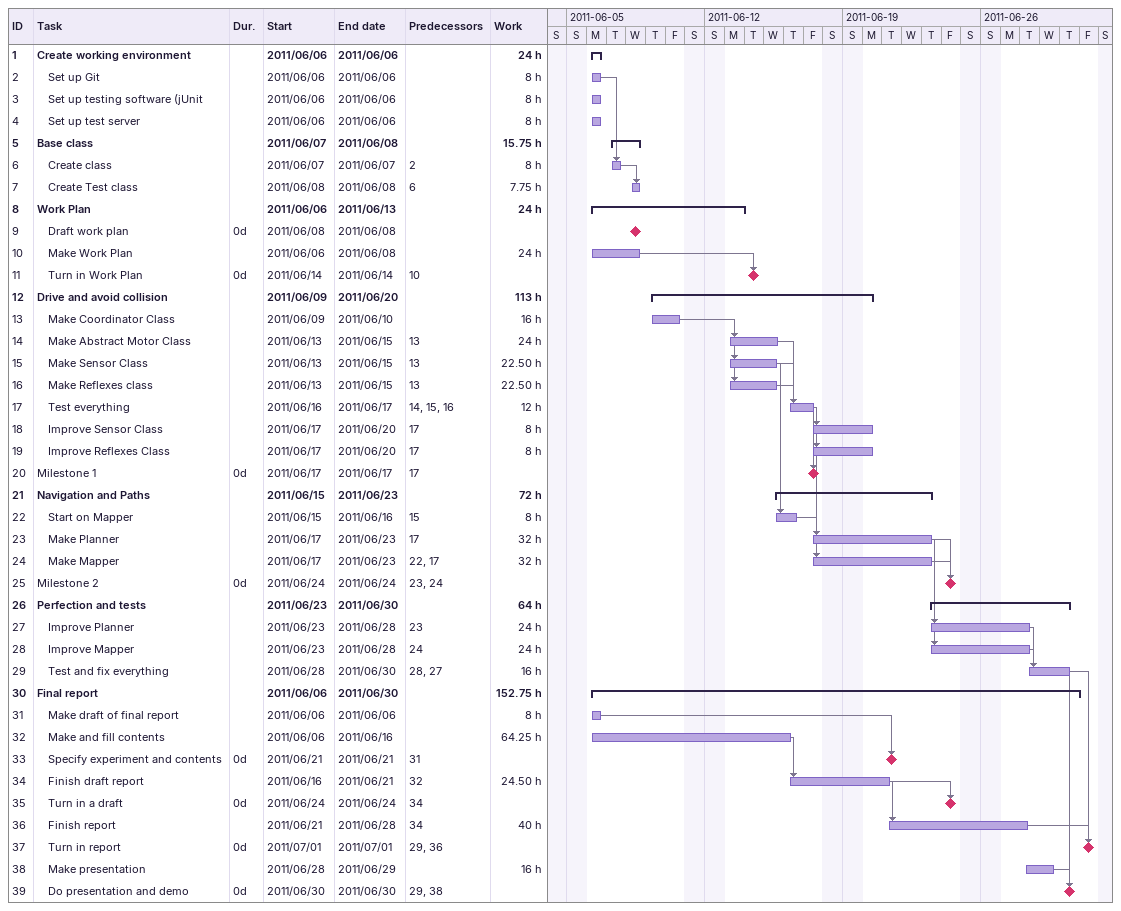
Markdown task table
| ID | Level | Task | Duration | Start | Finish | Predecessors | Work (h) |
|---|---|---|---|---|---|---|---|
| 1 | 1 | **Create working environment** |  | 2011-06-06 | 2011-06-06 |  | 24 |
| 2 | 2 | Set up Git |  | 2011-06-06 | 2011-06-06 |  | 8 |
| 3 | 2 | Set up testing software (jUnit |  | 2011-06-06 | 2011-06-06 |  | 8 |
| 4 | 2 | Set up test server |  | 2011-06-06 | 2011-06-06 |  | 8 |
| 5 | 1 | **Base class** |  | 2011-06-07 | 2011-06-08 |  | 15.75 |
| 6 | 2 | Create class |  | 2011-06-07 | 2011-06-07 | 2 | 8 |
| 7 | 2 | Create Test class |  | 2011-06-08 | 2011-06-08 | 6 | 7.75 |
| 8 | 1 | **Work Plan** |  | 2011-06-06 | 2011-06-13 |  | 24 |
| 9 | 2 | Draft work plan | 0d | 2011-06-08 | 2011-06-08 |  |  |
| 10 | 2 | Make Work Plan |  | 2011-06-06 | 2011-06-08 |  | 24 |
| 11 | 2 | Turn in Work Plan | 0d | 2011-06-14 | 2011-06-14 | 10 |  |
| 12 | 1 | **Drive and avoid collision** |  | 2011-06-09 | 2011-06-20 |  | 113 |
| 13 | 2 | Make Coordinator Class |  | 2011-06-09 | 2011-06-10 |  | 16 |
| 14 | 2 | Make Abstract Motor Class |  | 2011-06-13 | 2011-06-15 | 13 | 24 |
| 15 | 2 | Make Sensor Class |  | 2011-06-13 | 2011-06-15 | 13 | 22.50 |
| 16 | 2 | Make Reflexes class |  | 2011-06-13 | 2011-06-15 | 13 | 22.50 |
| 17 | 2 | Test everything |  | 2011-06-16 | 2011-06-17 | 14, 15, 16 | 12 |
| 18 | 2 | Improve Sensor Class |  | 2011-06-17 | 2011-06-20 | 17 | 8 |
| 19 | 2 | Improve Reflexes Class |  | 2011-06-17 | 2011-06-20 | 17 | 8 |
| 20 | 1 | Milestone 1 | 0d | 2011-06-17 | 2011-06-17 | 17 |  |
| 21 | 1 | **Navigation and Paths** |  | 2011-06-15 | 2011-06-23 |  | 72 |
| 22 | 2 | Start on Mapper |  | 2011-06-15 | 2011-06-16 | 15 | 8 |
| 23 | 2 | Make Planner |  | 2011-06-17 | 2011-06-23 | 17 | 32 |
| 24 | 2 | Make Mapper |  | 2011-06-17 | 2011-06-23 | 22, 17 | 32 |
| 25 | 1 | Milestone 2 | 0d | 2011-06-24 | 2011-06-24 | 23, 24 |  |
| 26 | 1 | **Perfection and tests** |  | 2011-06-23 | 2011-06-30 |  | 64 |
| 27 | 2 | Improve Planner |  | 2011-06-23 | 2011-06-28 | 23 | 24 |
| 28 | 2 | Improve Mapper |  | 2011-06-23 | 2011-06-28 | 24 | 24 |
| 29 | 2 | Test and fix everything |  | 2011-06-28 | 2011-06-30 | 28, 27 | 16 |
| 30 | 1 | **Final report** |  | 2011-06-06 | 2011-06-30 |  | 152.75 |
| 31 | 2 | Make draft of final report |  | 2011-06-06 | 2011-06-06 |  | 8 |
| 32 | 2 | Make and fill contents |  | 2011-06-06 | 2011-06-16 |  | 64.25 |
| 33 | 2 | Specify experiment and contents | 0d | 2011-06-21 | 2011-06-21 | 31 |  |
| 34 | 2 | Finish draft report |  | 2011-06-16 | 2011-06-21 | 32 | 24.50 |
| 35 | 2 | Turn in a draft | 0d | 2011-06-24 | 2011-06-24 | 34 |  |
| 36 | 2 | Finish report |  | 2011-06-21 | 2011-06-28 | 34 | 40 |
| 37 | 2 | Turn in report | 0d | 2011-07-01 | 2011-07-01 | 29, 36 |  |
| 38 | 2 | Make presentation |  | 2011-06-28 | 2011-06-29 |  | 16 |
| 39 | 2 | Do presentation and demo | 0d | 2011-06-30 | 2011-06-30 | 29, 38 |  |
